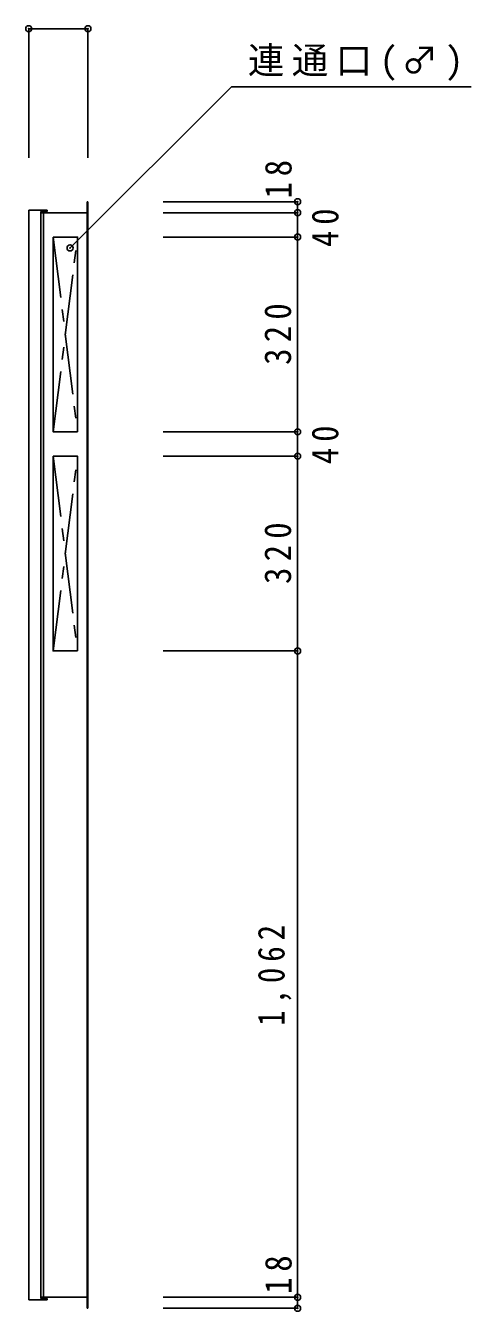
# Model space of a CAD drawing. Units: millimetres at full size, sheet at 1:20; details may follow other scales. Extents: x -8224 to 8256, y -8309 to 9191.
# Drawn here: x -4287 to -3555, y 27 to 2140 of the extents above; entities that cross this region are included whole.
import ezdxf

# ---------------------------------------------------------------- set-up
doc = ezdxf.new("R2010")
doc.units = ezdxf.units.MM
doc.header["$LTSCALE"] = 20
doc.header["$PDMODE"] = 32
doc.header["$PDSIZE"] = 10
doc.linetypes.add('CHAIN1', pattern=[8, 5, -1, 1, -1])
doc.layers.add('0-0', color=4, linetype='Continuous')
doc.styles.add('ＭＳ ゴシック', font='')
doc.styles.get('ＭＳ ゴシック').set_extended_font_data('MS Gothic')

msp = doc.modelspace()

# ---------------------------------------------------------------- linework, layer by layer
at = {"layer": '0-0'}
for p, q in [((-4281.53, 2134.65), (-4281.53, 1922.59)), ((-4281.53, 2134.65), (-4184.53, 2134.65)), ((-4184.53, 2134.65), (-4184.53, 1922.59)), ((-4213.73, 1774.64), (-3949.05, 2039.32)), ((-3949.05, 2039.32), (-3555.36, 2039.32)), ((-3840.43, 1850.37), (-4061.04, 1850.37)), ((-3840.43, 1850.37), (-3840.43, 1832.37)), ((-3840.43, 1832.37), (-4061.04, 1832.37)), ((-3840.43, 1832.37), (-3840.43, 1792.37)), ((-3840.43, 1792.37), (-4061.04, 1792.37)), ((-3840.43, 1792.37), (-3840.43, 1472.37)), ((-3840.43, 1472.37), (-4061.04, 1472.37)), ((-3840.43, 1472.37), (-3840.43, 1432.37)), ((-3840.43, 1432.37), (-4061.04, 1432.37)), ((-3840.43, 1432.37), (-3840.43, 1112.37)), ((-3840.43, 1112.37), (-4061.04, 1112.37)), ((-3840.43, 1112.37), (-3840.43, 50.37)), ((-3840.43, 50.37), (-4061.04, 50.37)), ((-3840.43, 50.37), (-3840.43, 32.37)), ((-3840.43, 32.37), (-4061.04, 32.37))]:
    msp.add_line(p, q, dxfattribs=at)
at = {"layer": '0-0', "color": 7}
for p, q in [((-4185.53, 1850.37), (-4185.53, 32.37)), ((-4185.53, 1850.37), (-4184.53, 1850.37)), ((-4185.03, 1850.37), (-4185.03, 32.37)), ((-4184.53, 1850.37), (-4184.53, 32.37)), ((-4281.53, 1836.37), (-4281.53, 46.37)), ((-4281.53, 1836.37), (-4251.53, 1836.37)), ((-4261.53, 1834.37), (-4261.53, 48.37)), ((-4261.53, 1834.37), (-4251.53, 1834.37)), ((-4261.53, 1832.37), (-4185.53, 1832.37)), ((-4257.53, 1832.37), (-4257.53, 50.37)), ((-4251.53, 1836.37), (-4251.53, 1834.37)), ((-4281.53, 46.37), (-4251.53, 46.37)), ((-4261.53, 50.37), (-4185.53, 50.37)), ((-4185.53, 32.37), (-4184.53, 32.37))]:
    msp.add_line(p, q, dxfattribs=at)
at = {"layer": '0-0', "linetype": 'CHAIN1'}
for p, q in [((-4241.53, 1792.37), (-4201.53, 1472.37)), ((-4241.53, 1472.37), (-4201.53, 1792.37)), ((-4241.53, 1432.37), (-4201.53, 1112.37)), ((-4241.53, 1112.37), (-4201.53, 1432.37))]:
    msp.add_line(p, q, dxfattribs=at)
at = {"layer": '0-0', "color": 7}
for points in [[(-4241.53, 1792.37), (-4201.53, 1792.37), (-4201.53, 1472.37)], [(-4241.53, 1792.37), (-4241.53, 1472.37), (-4201.53, 1472.37)], [(-4241.53, 1432.37), (-4201.53, 1432.37), (-4201.53, 1112.37)], [(-4241.53, 1432.37), (-4241.53, 1112.37), (-4201.53, 1112.37)], [(-4261.53, 48.37), (-4251.53, 48.37), (-4251.53, 46.37)]]:
    msp.add_lwpolyline(points, dxfattribs=at)
at = {"layer": '0-0', "color": 5}
for p in [(-4281.53, 2134.65), (-4184.53, 2134.65), (-3840.43, 1850.37), (-3840.43, 1832.37), (-3840.43, 1792.37), (-4213.73, 1774.64), (-3840.43, 1472.37), (-3840.43, 1432.37), (-3840.43, 1112.37), (-3840.43, 50.37), (-3840.43, 32.37)]:
    msp.add_point(p, dxfattribs=at)

# ---------------------------------------------------------------- texts
at = {"layer": '0-0', "color": 7, "insert": (-3921.99, 2049.09), "char_height": 43.99, "attachment_point": 7, "style": 'ＭＳ ゴシック'}
msp.add_mtext('\\T1.2;連通口(♂)', dxfattribs=at)
at = {"layer": '0-0', "color": 7, "char_height": 43.99, "attachment_point": 7, "rotation": 90, "style": 'ＭＳ ゴシック'}
for s, insert in [('\\T1.36;\\W0.9;18', (-3849.57, 1855.59)), ('\\T1.36;\\W0.9;40', (-3772.73, 1775.87)), ('\\T1.38;\\W0.9;320', (-3850.43, 1582.37)), ('\\T1.36;\\W0.9;40', (-3772.83, 1419.26)), ('\\T1.38;\\W0.9;320', (-3850.43, 1222.37)), ('\\T1.38;\\W0.85;1,062', (-3850.43, 496.37)), ('\\T1.36;\\W0.9;18', (-3849.51, 55.81))]:
    msp.add_mtext(s, dxfattribs=dict(at, insert=insert))

doc.saveas('drawing.dxf')
